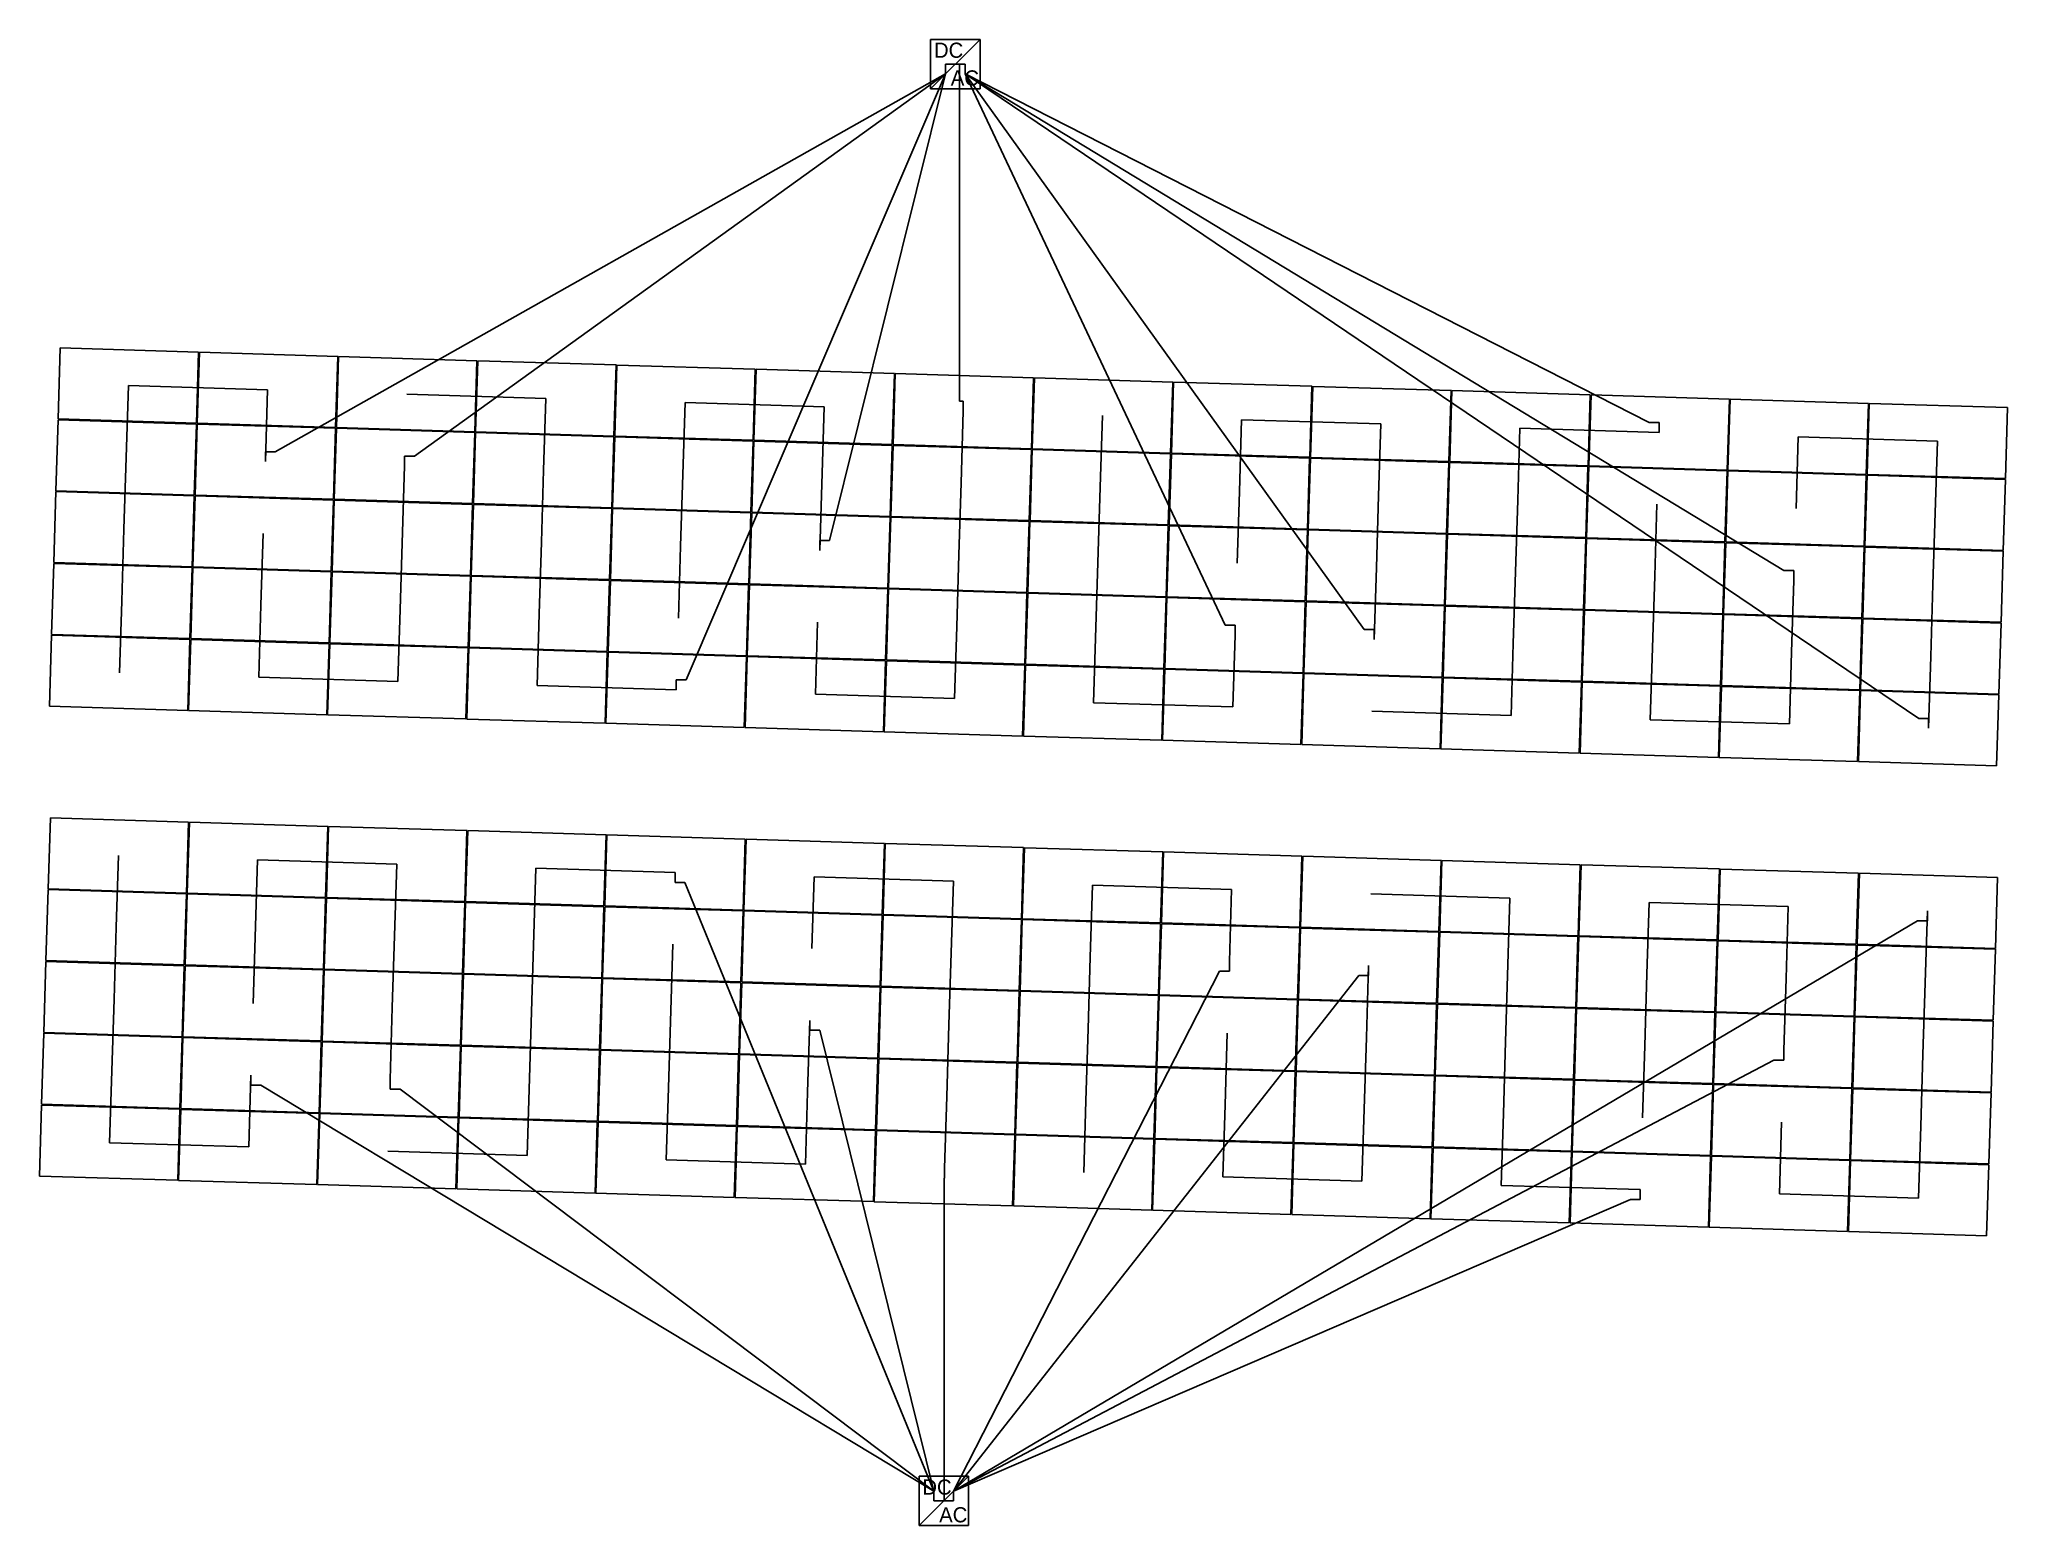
# Model space of a CAD drawing. Header units: feet. Extents: x 175.7 to 273.6, y 44.9 to 118.8.
import ezdxf

# ---------------------------------------------------------------- set-up
doc = ezdxf.new("R2010")
doc.units = ezdxf.units.FT
for name, color, linetype in [('Connections', 7, 'CONTINUOUS'), ('Inverters', 7, 'CONTINUOUS'), ('Modules', 7, 'CONTINUOUS'), ('Strings', 7, 'CONTINUOUS')]:
    doc.layers.add(name, color=color, linetype=linetype)

msp = doc.modelspace()

# ---------------------------------------------------------------- linework, layer by layer
at = {"layer": 'Connections', "color": 91}
for p, q in [((220.753, 117.109), (220.753, 117.601)), ((220.753, 117.601), (221.246, 117.601)), ((220.753, 117.109), (220.753, 117.601)), ((220.753, 117.601), (221.246, 117.601)), ((220.753, 117.109), (220.753, 117.601)), ((220.753, 117.601), (221.246, 117.601)), ((220.753, 117.109), (220.753, 117.601)), ((220.753, 117.601), (221.246, 117.601)), ((221.443, 117.601), (221.246, 117.601)), ((221.738, 117.601), (221.246, 117.601)), ((221.738, 117.601), (221.246, 117.601)), ((221.738, 117.601), (221.246, 117.601)), ((221.738, 117.601), (221.246, 117.601)), ((221.738, 117.601), (221.246, 117.601)), ((221.443, 100.821), (221.443, 117.601)), ((221.738, 117.109), (221.738, 117.601)), ((221.738, 117.109), (221.738, 117.601)), ((221.738, 117.109), (221.738, 117.601)), ((221.738, 117.109), (221.738, 117.601)), ((221.738, 117.109), (221.738, 117.601)), ((187.414, 98.309), (220.753, 117.109)), ((194.336, 98.097), (220.753, 117.109)), ((207.85, 86.953), (220.753, 117.109)), ((214.991, 93.887), (220.753, 117.109)), ((234.662, 89.677), (221.738, 117.109)), ((241.584, 89.465), (221.738, 117.109)), ((255.755, 99.761), (221.738, 117.109)), ((262.458, 92.402), (221.738, 117.109)), ((269.161, 85.044), (221.738, 117.109)), ((221.64, 100.821), (221.443, 100.821)), ((221.64, 100.329), (221.64, 100.821)), ((256.248, 99.761), (255.755, 99.761)), ((256.248, 99.269), (256.248, 99.761)), ((186.922, 97.817), (186.922, 98.309)), ((186.922, 98.309), (187.414, 98.309)), ((193.844, 97.604), (193.844, 98.097)), ((193.844, 98.097), (194.336, 98.097)), ((214.499, 93.395), (214.499, 93.887)), ((214.499, 93.887), (214.991, 93.887)), ((262.95, 92.402), (262.458, 92.402)), ((262.95, 91.91), (262.95, 92.402)), ((235.154, 89.677), (234.662, 89.677)), ((235.154, 89.185), (235.154, 89.677)), ((242.076, 89.465), (241.584, 89.465)), ((242.076, 88.973), (242.076, 89.465)), ((207.358, 86.461), (207.358, 86.953)), ((207.358, 86.953), (207.85, 86.953)), ((269.653, 85.044), (269.161, 85.044)), ((269.653, 84.551), (269.653, 85.044)), ((207.3, 77.372), (207.3, 76.88)), ((207.3, 76.88), (207.792, 76.88)), ((207.792, 76.88), (220.175, 46.594)), ((269.594, 75.463), (269.594, 74.971)), ((269.102, 74.971), (221.159, 46.594)), ((269.594, 74.971), (269.102, 74.971)), ((234.385, 72.458), (221.159, 46.594)), ((234.877, 72.458), (234.385, 72.458)), ((234.877, 72.95), (234.877, 72.458)), ((241.798, 72.738), (241.798, 72.246)), ((241.306, 72.246), (221.159, 46.594)), ((241.798, 72.246), (241.306, 72.246)), ((214.002, 70.013), (214.002, 69.521)), ((214.002, 69.521), (214.495, 69.521)), ((214.495, 69.521), (220.175, 46.594)), ((261.962, 68.036), (221.159, 46.594)), ((262.454, 68.036), (261.962, 68.036)), ((262.454, 68.529), (262.454, 68.036)), ((186.206, 67.289), (186.206, 66.797)), ((186.206, 66.797), (186.699, 66.797)), ((186.699, 66.797), (220.175, 46.594)), ((193.128, 67.077), (193.128, 66.584)), ((193.128, 66.584), (193.62, 66.584)), ((193.62, 66.584), (220.175, 46.594)), ((220.705, 62.163), (220.686, 62.163)), ((220.686, 62.163), (220.686, 46.102)), ((220.705, 62.655), (220.705, 62.163)), ((254.821, 61.102), (221.159, 46.594)), ((255.313, 61.102), (254.821, 61.102)), ((255.313, 61.594), (255.313, 61.102)), ((220.175, 46.594), (220.175, 46.102)), ((220.175, 46.594), (220.175, 46.102)), ((220.175, 46.594), (220.175, 46.102)), ((220.175, 46.594), (220.175, 46.102)), ((220.175, 46.102), (220.667, 46.102)), ((220.175, 46.102), (220.667, 46.102)), ((220.175, 46.102), (220.667, 46.102)), ((220.175, 46.102), (220.667, 46.102)), ((220.686, 46.102), (220.667, 46.102)), ((221.159, 46.102), (220.667, 46.102)), ((221.159, 46.102), (220.667, 46.102)), ((221.159, 46.102), (220.667, 46.102)), ((221.159, 46.102), (220.667, 46.102)), ((221.159, 46.102), (220.667, 46.102)), ((221.159, 46.594), (221.159, 46.102)), ((221.159, 46.594), (221.159, 46.102)), ((221.159, 46.594), (221.159, 46.102)), ((221.159, 46.594), (221.159, 46.102)), ((221.159, 46.594), (221.159, 46.102))]:
    msp.add_line(p, q, dxfattribs=at)
at = {"layer": 'Inverters'}
for p, q in [((222.476, 118.832), (220.015, 118.832)), ((220.015, 118.832), (220.015, 116.371)), ((220.015, 116.371), (222.476, 118.832)), ((222.476, 116.371), (222.476, 118.832)), ((220.015, 116.371), (222.476, 116.371)), ((221.898, 47.332), (219.437, 47.332)), ((219.437, 47.332), (219.437, 44.872)), ((219.437, 44.872), (221.898, 47.332)), ((221.898, 44.872), (221.898, 47.332)), ((219.437, 44.872), (221.898, 44.872))]:
    msp.add_line(p, q, dxfattribs=at)
at = {"layer": 'Modules', "color": 254}
for p, q in [((176.724, 103.474), (176.616, 99.941)), ((183.604, 103.263), (176.724, 103.474)), ((183.496, 99.73), (183.604, 103.263)), ((183.646, 103.262), (183.537, 99.728)), ((190.526, 103.051), (183.646, 103.262)), ((190.417, 99.518), (190.526, 103.051)), ((190.567, 103.05), (190.459, 99.516)), ((197.447, 102.839), (190.567, 103.05)), ((197.339, 99.305), (197.447, 102.839)), ((197.489, 102.838), (197.381, 99.304)), ((204.369, 102.627), (197.489, 102.838)), ((204.26, 99.093), (204.369, 102.627)), ((204.41, 102.626), (204.302, 99.092)), ((211.29, 102.415), (204.41, 102.626)), ((211.182, 98.881), (211.29, 102.415)), ((211.332, 102.414), (211.224, 98.88)), ((218.212, 102.203), (211.332, 102.414)), ((218.104, 98.669), (218.212, 102.203)), ((218.254, 102.201), (218.145, 98.668)), ((225.134, 101.991), (218.254, 102.201)), ((225.025, 98.457), (225.134, 101.991)), ((225.175, 101.989), (225.067, 98.456)), ((232.055, 101.778), (225.175, 101.989)), ((231.947, 98.245), (232.055, 101.778)), ((232.097, 101.777), (231.989, 98.244)), ((238.977, 101.566), (232.097, 101.777)), ((238.869, 98.033), (238.977, 101.566)), ((239.019, 101.565), (238.91, 98.031)), ((245.899, 101.354), (239.019, 101.565)), ((245.79, 97.821), (245.899, 101.354)), ((245.94, 101.353), (245.832, 97.819)), ((252.82, 101.142), (245.94, 101.353)), ((252.712, 97.608), (252.82, 101.142)), ((252.862, 101.141), (252.753, 97.607)), ((259.742, 100.93), (252.862, 101.141)), ((259.633, 97.396), (259.742, 100.93)), ((259.783, 100.929), (259.675, 97.395)), ((266.663, 100.718), (259.783, 100.929)), ((176.614, 99.901), (176.506, 96.367)), ((183.494, 99.69), (176.614, 99.901)), ((176.616, 99.941), (183.496, 99.73)), ((266.555, 97.184), (266.663, 100.718)), ((266.705, 100.717), (266.597, 97.183)), ((273.585, 100.506), (266.705, 100.717)), ((273.477, 96.972), (273.585, 100.506)), ((183.386, 96.156), (183.494, 99.69)), ((183.536, 99.689), (183.428, 96.155)), ((190.416, 99.478), (183.536, 99.689)), ((183.537, 99.728), (190.417, 99.518)), ((190.308, 95.944), (190.416, 99.478)), ((190.458, 99.477), (190.349, 95.943)), ((197.338, 99.266), (190.458, 99.477)), ((190.459, 99.516), (197.339, 99.305)), ((197.229, 95.732), (197.338, 99.266)), ((197.379, 99.265), (197.271, 95.731)), ((204.259, 99.054), (197.379, 99.265)), ((197.381, 99.304), (204.26, 99.093)), ((204.151, 95.52), (204.259, 99.054)), ((204.301, 99.052), (204.193, 95.519)), ((211.181, 98.842), (204.301, 99.052)), ((204.302, 99.092), (211.182, 98.881)), ((211.073, 95.308), (211.181, 98.842)), ((211.223, 98.84), (211.114, 95.307)), ((218.103, 98.629), (211.223, 98.84)), ((211.224, 98.88), (218.104, 98.669)), ((217.994, 95.096), (218.103, 98.629)), ((218.144, 98.628), (218.036, 95.095)), ((225.024, 98.417), (218.144, 98.628)), ((218.145, 98.668), (225.025, 98.457)), ((224.916, 94.884), (225.024, 98.417)), ((225.066, 98.416), (224.957, 94.882)), ((231.946, 98.205), (225.066, 98.416)), ((225.067, 98.456), (231.947, 98.245)), ((231.837, 94.672), (231.946, 98.205)), ((231.987, 98.204), (231.879, 94.67)), ((238.867, 97.993), (231.987, 98.204)), ((231.989, 98.244), (238.869, 98.033)), ((238.759, 94.459), (238.867, 97.993)), ((238.909, 97.992), (238.801, 94.458)), ((245.789, 97.781), (238.909, 97.992)), ((238.91, 98.031), (245.79, 97.821)), ((245.681, 94.247), (245.789, 97.781)), ((245.831, 97.78), (245.722, 94.246)), ((252.711, 97.569), (245.831, 97.78)), ((245.832, 97.819), (252.712, 97.608)), ((252.602, 94.035), (252.711, 97.569)), ((252.752, 97.568), (252.644, 94.034)), ((259.632, 97.357), (252.752, 97.568)), ((252.753, 97.607), (259.633, 97.396)), ((259.524, 93.823), (259.632, 97.357)), ((259.674, 97.355), (259.566, 93.822)), ((266.554, 97.145), (259.674, 97.355)), ((259.675, 97.395), (266.555, 97.184)), ((266.446, 93.611), (266.554, 97.145)), ((266.596, 97.143), (266.487, 93.61)), ((273.475, 96.932), (266.596, 97.143)), ((266.597, 97.183), (273.477, 96.972)), ((273.367, 93.399), (273.475, 96.932)), ((176.505, 96.328), (176.397, 92.794)), ((183.385, 96.117), (176.505, 96.328)), ((176.506, 96.367), (183.386, 96.156)), ((183.277, 92.583), (183.385, 96.117)), ((183.427, 96.116), (183.318, 92.582)), ((190.307, 95.905), (183.427, 96.116)), ((183.428, 96.155), (190.308, 95.944)), ((190.198, 92.371), (190.307, 95.905)), ((190.348, 95.903), (190.24, 92.37)), ((197.228, 95.693), (190.348, 95.903)), ((190.349, 95.943), (197.229, 95.732)), ((197.12, 92.159), (197.228, 95.693)), ((197.27, 95.691), (197.162, 92.158)), ((204.15, 95.481), (197.27, 95.691)), ((197.271, 95.731), (204.151, 95.52)), ((204.041, 91.947), (204.15, 95.481)), ((204.191, 95.479), (204.083, 91.946)), ((211.071, 95.268), (204.191, 95.479)), ((204.193, 95.519), (211.073, 95.308)), ((210.963, 91.735), (211.071, 95.268)), ((211.113, 95.267), (211.005, 91.733)), ((217.993, 95.056), (211.113, 95.267)), ((211.114, 95.307), (217.994, 95.096)), ((217.885, 91.523), (217.993, 95.056)), ((218.035, 95.055), (217.926, 91.521)), ((224.915, 94.844), (218.035, 95.055)), ((218.036, 95.095), (224.916, 94.884)), ((224.806, 91.311), (224.915, 94.844)), ((224.956, 94.843), (224.848, 91.309)), ((231.836, 94.632), (224.956, 94.843)), ((224.957, 94.882), (231.837, 94.672)), ((231.728, 91.098), (231.836, 94.632)), ((231.878, 94.631), (231.77, 91.097)), ((238.758, 94.42), (231.878, 94.631)), ((231.879, 94.67), (238.759, 94.459)), ((238.65, 90.886), (238.758, 94.42)), ((238.8, 94.419), (238.691, 90.885)), ((245.679, 94.208), (238.8, 94.419)), ((238.801, 94.458), (245.681, 94.247)), ((245.571, 90.674), (245.679, 94.208)), ((245.721, 94.206), (245.613, 90.673)), ((252.601, 93.996), (245.721, 94.206)), ((245.722, 94.246), (252.602, 94.035)), ((252.493, 90.462), (252.601, 93.996)), ((252.643, 93.994), (252.534, 90.461)), ((259.523, 93.783), (252.643, 93.994)), ((252.644, 94.034), (259.524, 93.823)), ((259.414, 90.25), (259.523, 93.783)), ((259.564, 93.782), (259.456, 90.249)), ((266.444, 93.571), (259.564, 93.782)), ((259.566, 93.822), (266.446, 93.611)), ((266.336, 90.038), (266.444, 93.571)), ((266.486, 93.57), (266.378, 90.036)), ((273.366, 93.359), (266.486, 93.57)), ((266.487, 93.61), (273.367, 93.399)), ((273.258, 89.826), (273.366, 93.359)), ((176.395, 92.755), (176.287, 89.221)), ((183.275, 92.544), (176.395, 92.755)), ((176.397, 92.794), (183.277, 92.583)), ((183.167, 89.01), (183.275, 92.544)), ((183.317, 92.542), (183.209, 89.009)), ((190.197, 92.332), (183.317, 92.542)), ((183.318, 92.582), (190.198, 92.371)), ((190.089, 88.798), (190.197, 92.332)), ((190.239, 92.33), (190.13, 88.797)), ((197.119, 92.119), (190.239, 92.33)), ((190.24, 92.37), (197.12, 92.159)), ((197.01, 88.586), (197.119, 92.119)), ((197.16, 92.118), (197.052, 88.585)), ((204.04, 91.907), (197.16, 92.118)), ((197.162, 92.158), (204.041, 91.947)), ((203.932, 88.374), (204.04, 91.907)), ((204.082, 91.906), (203.974, 88.372)), ((210.962, 91.695), (204.082, 91.906)), ((204.083, 91.946), (210.963, 91.735)), ((210.854, 88.162), (210.962, 91.695)), ((211.004, 91.694), (210.895, 88.16)), ((217.884, 91.483), (211.004, 91.694)), ((211.005, 91.733), (217.885, 91.523)), ((217.775, 87.949), (217.884, 91.483)), ((217.925, 91.482), (217.817, 87.948)), ((224.805, 91.271), (217.925, 91.482)), ((217.926, 91.521), (224.806, 91.311)), ((224.697, 87.737), (224.805, 91.271)), ((224.847, 91.27), (224.738, 87.736)), ((231.727, 91.059), (224.847, 91.27)), ((224.848, 91.309), (231.728, 91.098)), ((231.618, 87.525), (231.727, 91.059)), ((231.768, 91.058), (231.66, 87.524)), ((238.648, 90.847), (231.768, 91.058)), ((231.77, 91.097), (238.65, 90.886)), ((238.54, 87.313), (238.648, 90.847)), ((238.69, 90.845), (238.582, 87.312)), ((245.57, 90.635), (238.69, 90.845)), ((238.691, 90.885), (245.571, 90.674)), ((245.462, 87.101), (245.57, 90.635)), ((245.612, 90.633), (245.503, 87.1)), ((252.492, 90.422), (245.612, 90.633)), ((245.613, 90.673), (252.493, 90.462)), ((252.383, 86.889), (252.492, 90.422)), ((252.533, 90.421), (252.425, 86.888)), ((259.413, 90.21), (252.533, 90.421)), ((252.534, 90.461), (259.414, 90.25)), ((259.305, 86.677), (259.413, 90.21)), ((259.455, 90.209), (259.347, 86.675)), ((266.335, 89.998), (259.455, 90.209)), ((259.456, 90.249), (266.336, 90.038)), ((176.286, 89.181), (176.178, 85.648)), ((183.166, 88.97), (176.286, 89.181)), ((176.287, 89.221), (183.167, 89.01)), ((266.227, 86.465), (266.335, 89.998)), ((266.376, 89.997), (266.268, 86.463)), ((273.256, 89.786), (266.376, 89.997)), ((266.378, 90.036), (273.258, 89.826)), ((273.148, 86.252), (273.256, 89.786)), ((183.058, 85.437), (183.166, 88.97)), ((183.208, 88.969), (183.099, 85.436)), ((190.088, 88.758), (183.208, 88.969)), ((183.209, 89.009), (190.089, 88.798)), ((189.979, 85.225), (190.088, 88.758)), ((190.129, 88.757), (190.021, 85.223)), ((197.009, 88.546), (190.129, 88.757)), ((190.13, 88.797), (197.01, 88.586)), ((196.901, 85.013), (197.009, 88.546)), ((197.051, 88.545), (196.942, 85.011)), ((203.931, 88.334), (197.051, 88.545)), ((197.052, 88.585), (203.932, 88.374)), ((203.822, 84.8), (203.931, 88.334)), ((203.972, 88.333), (203.864, 84.799)), ((210.852, 88.122), (203.972, 88.333)), ((203.974, 88.372), (210.854, 88.162)), ((210.744, 84.588), (210.852, 88.122)), ((210.894, 88.121), (210.786, 84.587)), ((217.774, 87.91), (210.894, 88.121)), ((210.895, 88.16), (217.775, 87.949)), ((217.666, 84.376), (217.774, 87.91)), ((217.816, 87.909), (217.707, 84.375)), ((224.696, 87.698), (217.816, 87.909)), ((217.817, 87.948), (224.697, 87.737)), ((224.587, 84.164), (224.696, 87.698)), ((224.737, 87.696), (224.629, 84.163)), ((231.617, 87.486), (224.737, 87.696)), ((224.738, 87.736), (231.618, 87.525)), ((231.509, 83.952), (231.617, 87.486)), ((231.659, 87.484), (231.551, 83.951)), ((238.539, 87.273), (231.659, 87.484)), ((231.66, 87.524), (238.54, 87.313)), ((238.431, 83.74), (238.539, 87.273)), ((238.581, 87.272), (238.472, 83.739)), ((245.46, 87.061), (238.581, 87.272)), ((238.582, 87.312), (245.462, 87.101)), ((245.352, 83.528), (245.46, 87.061)), ((245.502, 87.06), (245.394, 83.526)), ((252.382, 86.849), (245.502, 87.06)), ((245.503, 87.1), (252.383, 86.889)), ((252.274, 83.316), (252.382, 86.849)), ((252.424, 86.848), (252.315, 83.314)), ((259.304, 86.637), (252.424, 86.848)), ((252.425, 86.888), (259.305, 86.677)), ((259.195, 83.103), (259.304, 86.637)), ((259.345, 86.636), (259.237, 83.102)), ((266.225, 86.425), (259.345, 86.636)), ((259.347, 86.675), (266.227, 86.465)), ((266.117, 82.891), (266.225, 86.425)), ((266.267, 86.424), (266.159, 82.89)), ((273.147, 86.213), (266.267, 86.424)), ((266.268, 86.463), (273.148, 86.252)), ((273.039, 82.679), (273.147, 86.213)), ((176.178, 85.648), (183.058, 85.437)), ((183.099, 85.436), (189.979, 85.225)), ((190.021, 85.223), (196.901, 85.013)), ((196.942, 85.011), (203.822, 84.8)), ((203.864, 84.799), (210.744, 84.588)), ((210.786, 84.587), (217.666, 84.376)), ((217.707, 84.375), (224.587, 84.164)), ((224.629, 84.163), (231.509, 83.952)), ((231.551, 83.951), (238.431, 83.74)), ((238.472, 83.739), (245.352, 83.528)), ((245.394, 83.526), (252.274, 83.316)), ((252.315, 83.314), (259.195, 83.103)), ((259.237, 83.102), (266.117, 82.891)), ((266.159, 82.89), (273.039, 82.679)), ((176.228, 80.093), (176.119, 76.559)), ((183.107, 79.882), (176.228, 80.093)), ((182.999, 76.348), (183.107, 79.882)), ((183.149, 79.881), (183.041, 76.347)), ((190.029, 79.67), (183.149, 79.881)), ((189.921, 76.136), (190.029, 79.67)), ((190.071, 79.668), (189.962, 76.135)), ((196.951, 79.458), (190.071, 79.668)), ((196.842, 75.924), (196.951, 79.458)), ((196.992, 79.456), (196.884, 75.923)), ((203.872, 79.245), (196.992, 79.456)), ((203.764, 75.712), (203.872, 79.245)), ((203.914, 79.244), (203.806, 75.711)), ((210.794, 79.033), (203.914, 79.244)), ((210.686, 75.5), (210.794, 79.033)), ((210.836, 79.032), (210.727, 75.498)), ((217.716, 78.821), (210.836, 79.032)), ((217.607, 75.288), (217.716, 78.821)), ((217.757, 78.82), (217.649, 75.286)), ((224.637, 78.609), (217.757, 78.82)), ((224.529, 75.075), (224.637, 78.609)), ((224.679, 78.608), (224.571, 75.074)), ((231.559, 78.397), (224.679, 78.608)), ((231.451, 74.863), (231.559, 78.397)), ((231.6, 78.396), (231.492, 74.862)), ((238.48, 78.185), (231.6, 78.396)), ((238.372, 74.651), (238.48, 78.185)), ((238.522, 78.184), (238.414, 74.65)), ((245.402, 77.973), (238.522, 78.184)), ((245.294, 74.439), (245.402, 77.973)), ((245.444, 77.971), (245.335, 74.438)), ((252.324, 77.761), (245.444, 77.971)), ((252.215, 74.227), (252.324, 77.761)), ((252.365, 77.759), (252.257, 74.226)), ((259.245, 77.548), (252.365, 77.759)), ((259.137, 74.015), (259.245, 77.548)), ((259.287, 77.547), (259.179, 74.014)), ((266.167, 77.336), (259.287, 77.547)), ((176.118, 76.519), (176.01, 72.986)), ((182.998, 76.309), (176.118, 76.519)), ((176.119, 76.559), (182.999, 76.348)), ((266.059, 73.803), (266.167, 77.336)), ((266.209, 77.335), (266.1, 73.801)), ((273.089, 77.124), (266.209, 77.335)), ((272.98, 73.591), (273.089, 77.124)), ((182.89, 72.775), (182.998, 76.309)), ((183.04, 76.307), (182.931, 72.774)), ((189.92, 76.096), (183.04, 76.307)), ((183.041, 76.347), (189.921, 76.136)), ((189.811, 72.563), (189.92, 76.096)), ((189.961, 76.095), (189.853, 72.562)), ((196.841, 75.884), (189.961, 76.095)), ((189.962, 76.135), (196.842, 75.924)), ((196.733, 72.351), (196.841, 75.884)), ((196.883, 75.883), (196.775, 72.349)), ((203.763, 75.672), (196.883, 75.883)), ((196.884, 75.923), (203.764, 75.712)), ((203.655, 72.139), (203.763, 75.672)), ((203.804, 75.671), (203.696, 72.137)), ((210.684, 75.46), (203.804, 75.671)), ((203.806, 75.711), (210.686, 75.5)), ((210.576, 71.927), (210.684, 75.46)), ((210.726, 75.459), (210.618, 71.925)), ((217.606, 75.248), (210.726, 75.459)), ((210.727, 75.498), (217.607, 75.288)), ((217.498, 71.714), (217.606, 75.248)), ((217.648, 75.247), (217.539, 71.713)), ((224.528, 75.036), (217.648, 75.247)), ((217.649, 75.286), (224.529, 75.075)), ((224.419, 71.502), (224.528, 75.036)), ((224.569, 75.035), (224.461, 71.501)), ((231.449, 74.824), (224.569, 75.035)), ((224.571, 75.074), (231.451, 74.863)), ((231.341, 71.29), (231.449, 74.824)), ((231.491, 74.822), (231.383, 71.289)), ((238.371, 74.612), (231.491, 74.822)), ((231.492, 74.862), (238.372, 74.651)), ((238.263, 71.078), (238.371, 74.612)), ((238.413, 74.61), (238.304, 71.077)), ((245.293, 74.399), (238.413, 74.61)), ((238.414, 74.65), (245.294, 74.439)), ((245.335, 74.438), (252.215, 74.227)), ((245.184, 70.866), (245.293, 74.399)), ((245.334, 74.398), (245.226, 70.865)), ((252.214, 74.187), (245.334, 74.398)), ((252.106, 70.654), (252.214, 74.187)), ((252.256, 74.186), (252.148, 70.652)), ((259.136, 73.975), (252.256, 74.186)), ((252.257, 74.226), (259.137, 74.015)), ((259.027, 70.442), (259.136, 73.975)), ((259.177, 73.974), (259.069, 70.44)), ((266.057, 73.763), (259.177, 73.974)), ((259.179, 74.014), (266.059, 73.803)), ((265.949, 70.229), (266.057, 73.763)), ((266.099, 73.762), (265.991, 70.228)), ((272.979, 73.551), (266.099, 73.762)), ((266.1, 73.801), (272.98, 73.591)), ((272.871, 70.017), (272.979, 73.551)), ((176.009, 72.946), (175.9, 69.413)), ((182.888, 72.735), (176.009, 72.946)), ((176.01, 72.986), (182.89, 72.775)), ((182.78, 69.202), (182.888, 72.735)), ((182.93, 72.734), (182.822, 69.201)), ((189.81, 72.523), (182.93, 72.734)), ((182.931, 72.774), (189.811, 72.563)), ((189.702, 68.99), (189.81, 72.523)), ((189.852, 72.522), (189.743, 68.988)), ((196.732, 72.311), (189.852, 72.522)), ((189.853, 72.562), (196.733, 72.351)), ((196.623, 68.778), (196.732, 72.311)), ((196.773, 72.31), (196.665, 68.776)), ((203.653, 72.099), (196.773, 72.31)), ((196.775, 72.349), (203.655, 72.139)), ((203.545, 68.565), (203.653, 72.099)), ((203.695, 72.098), (203.587, 68.564)), ((210.575, 71.887), (203.695, 72.098)), ((203.696, 72.137), (210.576, 71.927)), ((210.467, 68.353), (210.575, 71.887)), ((210.617, 71.886), (210.508, 68.352)), ((217.497, 71.675), (210.617, 71.886)), ((210.618, 71.925), (217.498, 71.714)), ((217.388, 68.141), (217.497, 71.675)), ((217.538, 71.673), (217.43, 68.14)), ((224.418, 71.463), (217.538, 71.673)), ((217.539, 71.713), (224.419, 71.502)), ((224.461, 71.501), (231.341, 71.29)), ((224.31, 67.929), (224.418, 71.463)), ((224.46, 71.461), (224.352, 67.928)), ((231.34, 71.251), (224.46, 71.461)), ((231.232, 67.717), (231.34, 71.251)), ((231.381, 71.249), (231.273, 67.716)), ((238.261, 71.038), (231.381, 71.249)), ((231.383, 71.289), (238.263, 71.078)), ((238.153, 67.505), (238.261, 71.038)), ((238.303, 71.037), (238.195, 67.504)), ((245.183, 70.826), (238.303, 71.037)), ((238.304, 71.077), (245.184, 70.866)), ((245.075, 67.293), (245.183, 70.826)), ((245.225, 70.825), (245.116, 67.291)), ((252.105, 70.614), (245.225, 70.825)), ((245.226, 70.865), (252.106, 70.654)), ((251.996, 67.081), (252.105, 70.614)), ((252.146, 70.613), (252.038, 67.079)), ((259.026, 70.402), (252.146, 70.613)), ((252.148, 70.652), (259.027, 70.442)), ((258.918, 66.868), (259.026, 70.402)), ((259.068, 70.401), (258.96, 66.867)), ((265.948, 70.19), (259.068, 70.401)), ((259.069, 70.44), (265.949, 70.229)), ((265.84, 66.656), (265.948, 70.19)), ((265.99, 70.189), (265.881, 66.655)), ((272.87, 69.978), (265.99, 70.189)), ((265.991, 70.228), (272.871, 70.017)), ((272.761, 66.444), (272.87, 69.978)), ((175.899, 69.373), (175.791, 65.839)), ((182.779, 69.162), (175.899, 69.373)), ((175.9, 69.413), (182.78, 69.202)), ((182.671, 65.629), (182.779, 69.162)), ((182.821, 69.161), (182.712, 65.627)), ((189.701, 68.95), (182.821, 69.161)), ((182.822, 69.201), (189.702, 68.99)), ((189.592, 65.416), (189.701, 68.95)), ((189.742, 68.949), (189.634, 65.415)), ((196.622, 68.738), (189.742, 68.949)), ((189.743, 68.988), (196.623, 68.778)), ((196.514, 65.204), (196.622, 68.738)), ((196.664, 68.737), (196.556, 65.203)), ((203.544, 68.526), (196.664, 68.737)), ((196.665, 68.776), (203.545, 68.565)), ((203.587, 68.564), (210.467, 68.353)), ((203.436, 64.992), (203.544, 68.526)), ((203.585, 68.525), (203.477, 64.991)), ((210.465, 68.314), (203.585, 68.525)), ((210.357, 64.78), (210.465, 68.314)), ((210.507, 68.312), (210.399, 64.779)), ((217.387, 68.102), (210.507, 68.312)), ((210.508, 68.352), (217.388, 68.141)), ((217.279, 64.568), (217.387, 68.102)), ((217.429, 68.1), (217.32, 64.567)), ((224.309, 67.889), (217.429, 68.1)), ((217.43, 68.14), (224.31, 67.929)), ((224.2, 64.356), (224.309, 67.889)), ((224.35, 67.888), (224.242, 64.355)), ((231.23, 67.677), (224.35, 67.888)), ((224.352, 67.928), (231.232, 67.717)), ((231.122, 64.144), (231.23, 67.677)), ((231.272, 67.676), (231.164, 64.142)), ((238.152, 67.465), (231.272, 67.676)), ((231.273, 67.716), (238.153, 67.505)), ((238.044, 63.932), (238.152, 67.465)), ((238.194, 67.464), (238.085, 63.93)), ((245.074, 67.253), (238.194, 67.464)), ((238.195, 67.504), (245.075, 67.293)), ((244.965, 63.719), (245.074, 67.253)), ((245.115, 67.252), (245.007, 63.718)), ((251.995, 67.041), (245.115, 67.252)), ((245.116, 67.291), (251.996, 67.081)), ((251.887, 63.507), (251.995, 67.041)), ((252.037, 67.04), (251.929, 63.506)), ((258.917, 66.829), (252.037, 67.04)), ((252.038, 67.079), (258.918, 66.868)), ((258.808, 63.295), (258.917, 66.829)), ((258.958, 66.828), (258.85, 63.294)), ((265.838, 66.617), (258.958, 66.828)), ((258.96, 66.867), (265.84, 66.656)), ((265.73, 63.083), (265.838, 66.617)), ((265.88, 66.615), (265.772, 63.082)), ((272.76, 66.405), (265.88, 66.615)), ((265.881, 66.655), (272.761, 66.444)), ((175.789, 65.8), (175.681, 62.266)), ((182.669, 65.589), (175.789, 65.8)), ((175.791, 65.839), (182.671, 65.629)), ((182.712, 65.627), (189.592, 65.416)), ((272.652, 62.871), (272.76, 66.405)), ((182.561, 62.055), (182.669, 65.589)), ((182.711, 65.588), (182.603, 62.054)), ((189.591, 65.377), (182.711, 65.588)), ((189.483, 61.843), (189.591, 65.377)), ((189.633, 65.376), (189.524, 61.842)), ((196.513, 65.165), (189.633, 65.376)), ((189.634, 65.415), (196.514, 65.204)), ((196.404, 61.631), (196.513, 65.165)), ((196.554, 65.163), (196.446, 61.63)), ((203.434, 64.953), (196.554, 65.163)), ((196.556, 65.203), (203.436, 64.992)), ((203.326, 61.419), (203.434, 64.953)), ((203.476, 64.951), (203.368, 61.418)), ((210.356, 64.74), (203.476, 64.951)), ((203.477, 64.991), (210.357, 64.78)), ((210.248, 61.207), (210.356, 64.74)), ((210.398, 64.739), (210.289, 61.206)), ((217.278, 64.528), (210.398, 64.739)), ((210.399, 64.779), (217.279, 64.568)), ((217.169, 60.995), (217.278, 64.528)), ((217.319, 64.527), (217.211, 60.993)), ((224.199, 64.316), (217.319, 64.527)), ((217.32, 64.567), (224.2, 64.356)), ((224.091, 60.783), (224.199, 64.316)), ((224.241, 64.315), (224.133, 60.781)), ((231.121, 64.104), (224.241, 64.315)), ((224.242, 64.355), (231.122, 64.144)), ((231.012, 60.571), (231.121, 64.104)), ((231.162, 64.103), (231.054, 60.569)), ((238.042, 63.892), (231.162, 64.103)), ((231.164, 64.142), (238.044, 63.932)), ((237.934, 60.358), (238.042, 63.892)), ((238.084, 63.891), (237.976, 60.357)), ((244.964, 63.68), (238.084, 63.891)), ((238.085, 63.93), (244.965, 63.719)), ((244.856, 60.146), (244.964, 63.68)), ((245.006, 63.679), (244.897, 60.145)), ((251.886, 63.468), (245.006, 63.679)), ((245.007, 63.718), (251.887, 63.507)), ((251.777, 59.934), (251.886, 63.468)), ((251.927, 63.466), (251.819, 59.933)), ((258.807, 63.256), (251.927, 63.466)), ((251.929, 63.506), (258.808, 63.295)), ((258.699, 59.722), (258.807, 63.256)), ((258.849, 63.254), (258.741, 59.721)), ((265.729, 63.043), (258.849, 63.254)), ((258.85, 63.294), (265.73, 63.083)), ((265.621, 59.51), (265.729, 63.043)), ((265.771, 63.042), (265.662, 59.509)), ((272.651, 62.831), (265.771, 63.042)), ((265.772, 63.082), (272.652, 62.871)), ((272.542, 59.298), (272.651, 62.831)), ((175.681, 62.266), (182.561, 62.055)), ((182.603, 62.054), (189.483, 61.843)), ((189.524, 61.842), (196.404, 61.631)), ((196.446, 61.63), (203.326, 61.419)), ((203.368, 61.418), (210.248, 61.207)), ((210.289, 61.206), (217.169, 60.995)), ((217.211, 60.993), (224.091, 60.783)), ((224.133, 60.781), (231.012, 60.571)), ((231.054, 60.569), (237.934, 60.358)), ((237.976, 60.357), (244.856, 60.146)), ((244.897, 60.145), (251.777, 59.934)), ((251.819, 59.933), (258.699, 59.722)), ((258.741, 59.721), (265.621, 59.51)), ((265.662, 59.509), (272.542, 59.298))]:
    msp.add_line(p, q, dxfattribs=at)
at = {"layer": 'Strings', "color": 11}
for p, q in [((180, 98.029), (180.11, 101.602)), ((180.11, 101.602), (187.031, 101.39)), ((187.031, 101.39), (186.922, 97.817)), ((193.953, 101.178), (200.875, 100.966)), ((200.875, 100.966), (200.765, 97.392)), ((207.687, 97.18), (207.796, 100.753)), ((207.796, 100.753), (214.718, 100.541)), ((214.718, 100.541), (214.499, 93.395)), ((221.53, 96.756), (221.64, 100.329)), ((228.561, 100.117), (228.452, 96.544)), ((235.373, 96.332), (235.483, 99.905)), ((235.483, 99.905), (242.404, 99.693)), ((242.404, 99.693), (242.295, 96.12)), ((249.216, 95.907), (249.326, 99.481)), ((249.326, 99.481), (256.248, 99.269)), ((263.06, 95.483), (263.169, 99.056)), ((263.169, 99.056), (270.091, 98.844)), ((179.891, 94.456), (180, 98.029)), ((270.091, 98.844), (269.981, 95.271)), ((193.625, 90.458), (193.844, 97.604)), ((200.765, 97.392), (200.656, 93.819)), ((207.577, 93.607), (207.687, 97.18)), ((221.421, 93.183), (221.53, 96.756)), ((228.452, 96.544), (228.123, 85.824)), ((235.264, 92.758), (235.373, 96.332)), ((242.295, 96.12), (242.185, 92.546)), ((249.107, 92.334), (249.216, 95.907)), ((256.138, 95.695), (256.029, 92.122)), ((269.981, 95.271), (269.872, 91.698)), ((179.781, 90.882), (179.891, 94.456)), ((186.812, 94.243), (186.703, 90.67)), ((200.656, 93.819), (200.546, 90.246)), ((207.468, 90.034), (207.577, 93.607)), ((221.311, 89.61), (221.421, 93.183)), ((242.185, 92.546), (242.076, 88.973)), ((248.997, 88.761), (249.107, 92.334)), ((256.029, 92.122), (255.919, 88.549)), ((262.841, 88.337), (262.95, 91.91)), ((269.872, 91.698), (269.762, 88.125)), ((179.672, 87.309), (179.781, 90.882)), ((186.703, 90.67), (186.593, 87.097)), ((193.515, 86.885), (193.625, 90.458)), ((200.546, 90.246), (200.437, 86.673)), ((214.389, 89.822), (214.28, 86.248)), ((221.201, 86.036), (221.311, 89.61)), ((235.045, 85.612), (235.154, 89.185)), ((248.888, 85.188), (248.997, 88.761)), ((255.919, 88.549), (255.81, 84.976)), ((262.731, 84.764), (262.841, 88.337)), ((269.762, 88.125), (269.653, 84.551)), ((186.593, 87.097), (193.515, 86.885)), ((200.437, 86.673), (207.358, 86.461)), ((214.28, 86.248), (221.201, 86.036)), ((228.123, 85.824), (235.045, 85.612)), ((241.966, 85.4), (248.888, 85.188)), ((255.81, 84.976), (262.731, 84.764)), ((179.613, 78.22), (179.504, 74.647)), ((186.316, 70.862), (186.535, 78.008)), ((186.535, 78.008), (193.457, 77.796)), ((193.457, 77.796), (193.347, 74.223)), ((199.94, 63.291), (200.378, 77.584)), ((200.378, 77.584), (207.3, 77.372)), ((214.112, 73.587), (214.221, 77.16)), ((214.221, 77.16), (221.143, 76.948)), ((221.143, 76.948), (221.034, 73.374)), ((227.955, 73.162), (228.065, 76.736)), ((228.065, 76.736), (234.986, 76.523)), ((234.986, 76.523), (234.877, 72.95)), ((241.908, 76.311), (248.83, 76.099)), ((248.83, 76.099), (248.611, 68.953)), ((255.642, 72.314), (255.751, 75.887)), ((255.751, 75.887), (262.673, 75.675)), ((262.673, 75.675), (262.563, 72.102)), ((269.485, 71.89), (269.594, 75.463)), ((179.504, 74.647), (179.394, 71.074)), ((193.347, 74.223), (193.238, 70.65)), ((207.19, 73.799), (206.971, 66.652)), ((221.034, 73.374), (220.924, 69.801)), ((227.846, 69.589), (227.955, 73.162)), ((241.689, 69.165), (241.798, 72.738)), ((255.532, 68.741), (255.642, 72.314)), ((262.563, 72.102), (262.454, 68.529)), ((269.375, 68.316), (269.485, 71.89)), ((179.394, 71.074), (179.285, 67.501)), ((193.238, 70.65), (193.128, 67.077)), ((213.893, 66.44), (214.002, 70.013)), ((220.924, 69.801), (220.815, 66.228)), ((227.736, 66.016), (227.846, 69.589)), ((234.767, 69.377), (234.658, 65.804)), ((241.579, 65.592), (241.689, 69.165)), ((248.611, 68.953), (248.501, 65.38)), ((255.423, 65.167), (255.532, 68.741)), ((269.266, 64.743), (269.375, 68.316)), ((179.285, 67.501), (179.175, 63.928)), ((186.097, 63.715), (186.206, 67.289)), ((206.971, 66.652), (206.862, 63.079)), ((213.783, 62.867), (213.893, 66.44)), ((220.815, 66.228), (220.705, 62.655)), ((227.627, 62.443), (227.736, 66.016)), ((234.658, 65.804), (234.548, 62.231)), ((241.47, 62.018), (241.579, 65.592)), ((248.501, 65.38), (248.392, 61.806)), ((262.344, 64.955), (262.235, 61.382)), ((269.156, 61.17), (269.266, 64.743)), ((179.175, 63.928), (186.097, 63.715)), ((193.019, 63.503), (199.94, 63.291)), ((206.862, 63.079), (213.783, 62.867)), ((234.548, 62.231), (241.47, 62.018)), ((248.392, 61.806), (255.313, 61.594)), ((262.235, 61.382), (269.156, 61.17))]:
    msp.add_line(p, q, dxfattribs=at)

# ---------------------------------------------------------------- texts
at = {"layer": 'Inverters'}
for s, p in [('DC', (220.179, 117.913)), ('AC', (221.016, 116.535)), ('DC', (219.601, 46.414)), ('AC', (220.438, 45.036))]:
    msp.add_text(s, height=0.7546, dxfattribs=at).set_placement(p)

doc.saveas('drawing.dxf')
